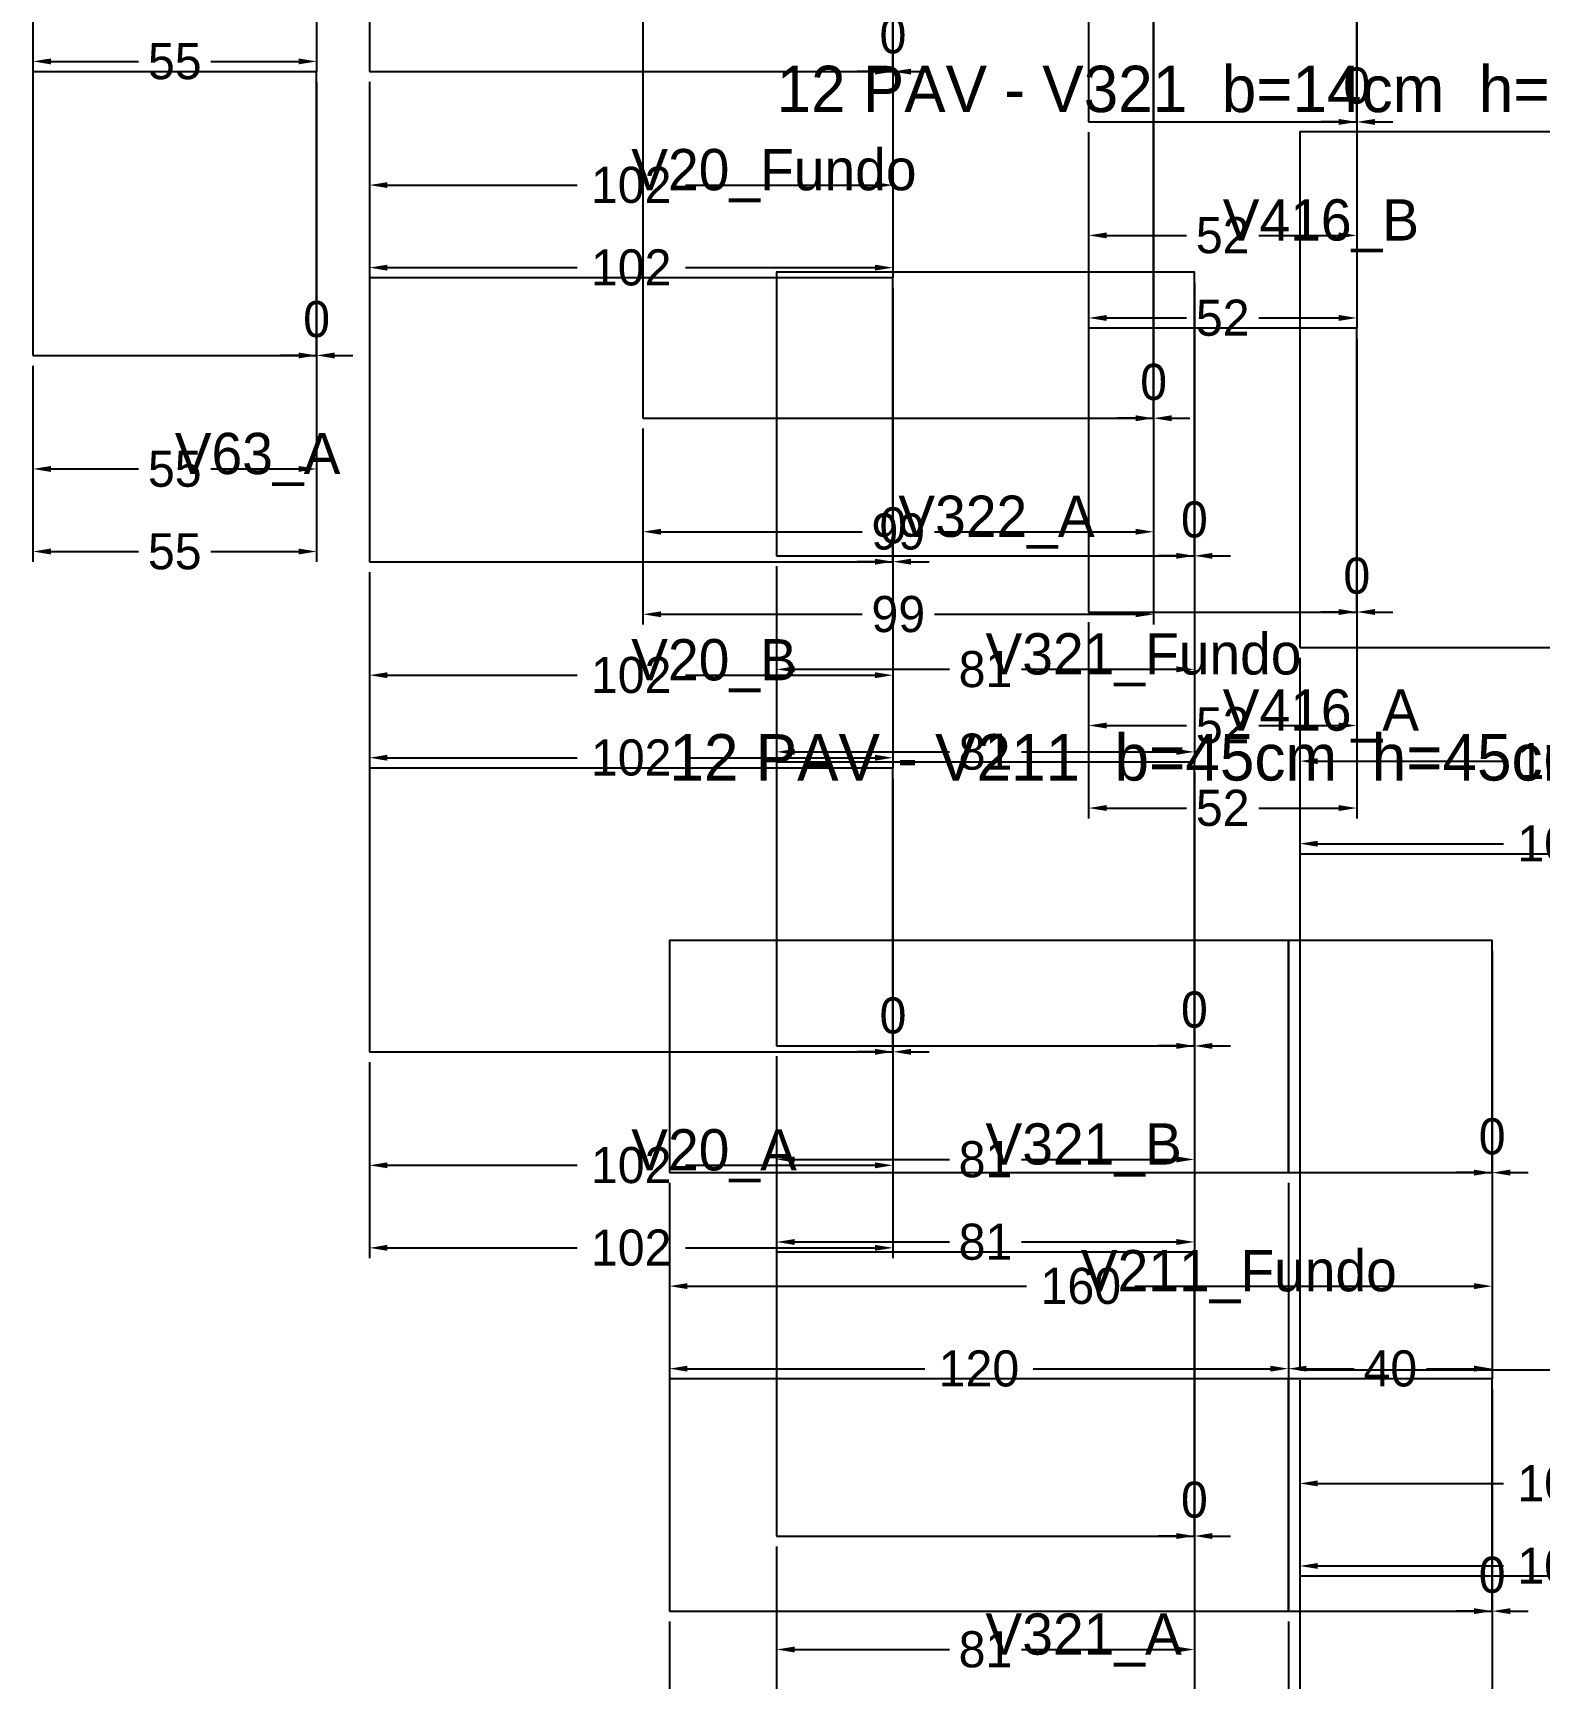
# Model space of a CAD drawing. Header units: metres. Extents: x 946 to 6411, y -603 to 1666.
# Drawn here: x 3599.6 to 3891.6, y -164.9 to 154 of the extents above; entities that cross this region are included whole.
import ezdxf

# ---------------------------------------------------------------- set-up
doc = ezdxf.new("R2010")
doc.units = ezdxf.units.M
doc.layers.add('COTA', color=3, linetype='Continuous')
doc.dimstyles.new('COTA_VIG', dxfattribs={"dimtxt": 7, "dimasz": 3.5, "dimexe": 2, "dimexo": 2, "dimgap": 1.5, "dimtad": 1, "dimdec": 1, "dimcen": 2.5, "dimclrd": 3, "dimclre": 3, "dimclrt": 3, "dimazin": 3, "dimtfac": 1, "dimtmove": 0, "dimatfit": 3})

# ---------------------------------------------------------------- blocks, each defined once
blk = doc.blocks.new('_CLOSEDFILLED')
at = {"color": 0, "linetype": 'BYBLOCK'}
blk.add_solid([(-1, 0.164), (0, 0), (-1, -0.164)], dxfattribs=at)
blk = doc.blocks.new('*D223')
at = {"color": 3}
for p, q in [((3664.85, -45.46), (3664.85, -67.46)), ((3766.35, -45.46), (3766.35, -67.46)), ((3668.35, -65.46), (3705.1, -65.46)), ((3726.1, -65.46), (3762.85, -65.46))]:
    blk.add_line(p, q, dxfattribs=at)
at = {"layer": 'Defpoints'}
for p in [(3664.85, -43.46), (3766.35, -43.46), (3664.85, -65.46)]:
    blk.add_point(p, dxfattribs=at)
at = {"layer": 'COTA', "color": 3, "xscale": 3.5, "yscale": 3.5, "rotation": 180}
blk.add_blockref('_CLOSEDFILLED', (3664.85, -65.46), dxfattribs=at)
at = {"layer": 'COTA', "color": 3, "xscale": 3.5, "yscale": 3.5}
blk.add_blockref('_CLOSEDFILLED', (3766.35, -65.46), dxfattribs=at)
at = {"layer": 'COTA', "color": 3, "insert": (3715.6, -65.46), "char_height": 7, "attachment_point": 5}
blk.add_mtext('102', dxfattribs=at)
blk = doc.blocks.new('*D224')
at = {"color": 3}
for p, q in [((3664.85, -45.46), (3664.85, -83.46)), ((3766.35, -45.46), (3766.35, -83.46)), ((3668.35, -81.46), (3705.1, -81.46)), ((3726.1, -81.46), (3762.85, -81.46))]:
    blk.add_line(p, q, dxfattribs=at)
at = {"layer": 'Defpoints'}
for p in [(3664.85, -43.46), (3766.35, -43.46), (3664.85, -81.46)]:
    blk.add_point(p, dxfattribs=at)
at = {"layer": 'COTA', "color": 3, "xscale": 3.5, "yscale": 3.5, "rotation": 180}
blk.add_blockref('_CLOSEDFILLED', (3664.85, -81.46), dxfattribs=at)
at = {"layer": 'COTA', "color": 3, "xscale": 3.5, "yscale": 3.5}
blk.add_blockref('_CLOSEDFILLED', (3766.35, -81.46), dxfattribs=at)
at = {"layer": 'COTA', "color": 3, "insert": (3715.6, -81.46), "char_height": 7, "attachment_point": 5}
blk.add_mtext('102', dxfattribs=at)
blk = doc.blocks.new('*D226')
at = {"color": 3}
for p, q in [((3664.85, 49.54), (3664.85, 27.54)), ((3766.35, 49.54), (3766.35, 27.54)), ((3668.35, 29.54), (3705.1, 29.54)), ((3726.1, 29.54), (3762.85, 29.54))]:
    blk.add_line(p, q, dxfattribs=at)
at = {"layer": 'Defpoints'}
for p in [(3664.85, 51.54), (3766.35, 51.54), (3664.85, 29.54)]:
    blk.add_point(p, dxfattribs=at)
at = {"layer": 'COTA', "color": 3, "xscale": 3.5, "yscale": 3.5, "rotation": 180}
blk.add_blockref('_CLOSEDFILLED', (3664.85, 29.54), dxfattribs=at)
at = {"layer": 'COTA', "color": 3, "xscale": 3.5, "yscale": 3.5}
blk.add_blockref('_CLOSEDFILLED', (3766.35, 29.54), dxfattribs=at)
at = {"layer": 'COTA', "color": 3, "insert": (3715.6, 29.54), "char_height": 7, "attachment_point": 5}
blk.add_mtext('102', dxfattribs=at)
blk = doc.blocks.new('*D227')
at = {"color": 3}
for p, q in [((3664.85, 49.54), (3664.85, 11.54)), ((3766.35, 49.54), (3766.35, 11.54)), ((3668.35, 13.54), (3705.1, 13.54)), ((3726.1, 13.54), (3762.85, 13.54))]:
    blk.add_line(p, q, dxfattribs=at)
at = {"layer": 'Defpoints'}
for p in [(3664.85, 51.54), (3766.35, 51.54), (3664.85, 13.54)]:
    blk.add_point(p, dxfattribs=at)
at = {"layer": 'COTA', "color": 3, "xscale": 3.5, "yscale": 3.5, "rotation": 180}
blk.add_blockref('_CLOSEDFILLED', (3664.85, 13.54), dxfattribs=at)
at = {"layer": 'COTA', "color": 3, "xscale": 3.5, "yscale": 3.5}
blk.add_blockref('_CLOSEDFILLED', (3766.35, 13.54), dxfattribs=at)
at = {"layer": 'COTA', "color": 3, "insert": (3715.6, 13.54), "char_height": 7, "attachment_point": 5}
blk.add_mtext('102', dxfattribs=at)
blk = doc.blocks.new('*D229')
at = {"color": 3}
for p, q in [((3664.85, 144.54), (3664.85, 122.54)), ((3766.35, 144.54), (3766.35, 122.54)), ((3668.35, 124.54), (3705.1, 124.54)), ((3726.1, 124.54), (3762.85, 124.54))]:
    blk.add_line(p, q, dxfattribs=at)
at = {"layer": 'Defpoints'}
for p in [(3664.85, 146.54), (3766.35, 146.54), (3664.85, 124.54)]:
    blk.add_point(p, dxfattribs=at)
at = {"layer": 'COTA', "color": 3, "xscale": 3.5, "yscale": 3.5, "rotation": 180}
blk.add_blockref('_CLOSEDFILLED', (3664.85, 124.54), dxfattribs=at)
at = {"layer": 'COTA', "color": 3, "xscale": 3.5, "yscale": 3.5}
blk.add_blockref('_CLOSEDFILLED', (3766.35, 124.54), dxfattribs=at)
at = {"layer": 'COTA', "color": 3, "insert": (3715.6, 124.54), "char_height": 7, "attachment_point": 5}
blk.add_mtext('102', dxfattribs=at)
blk = doc.blocks.new('*D230')
at = {"color": 3}
for p, q in [((3664.85, 144.54), (3664.85, 106.54)), ((3766.35, 144.54), (3766.35, 106.54)), ((3668.35, 108.54), (3705.1, 108.54)), ((3726.1, 108.54), (3762.85, 108.54))]:
    blk.add_line(p, q, dxfattribs=at)
at = {"layer": 'Defpoints'}
for p in [(3664.85, 146.54), (3766.35, 146.54), (3664.85, 108.54)]:
    blk.add_point(p, dxfattribs=at)
at = {"layer": 'COTA', "color": 3, "xscale": 3.5, "yscale": 3.5, "rotation": 180}
blk.add_blockref('_CLOSEDFILLED', (3664.85, 108.54), dxfattribs=at)
at = {"layer": 'COTA', "color": 3, "xscale": 3.5, "yscale": 3.5}
blk.add_blockref('_CLOSEDFILLED', (3766.35, 108.54), dxfattribs=at)
at = {"layer": 'COTA', "color": 3, "insert": (3715.6, 108.54), "char_height": 7, "attachment_point": 5}
blk.add_mtext('102', dxfattribs=at)
blk = doc.blocks.new('*D535')
at = {"color": 3}
for p, q in [((3599.61, 89.52), (3599.61, 67.52)), ((3654.61, 89.52), (3654.61, 67.52)), ((3603.11, 69.52), (3620.11, 69.52)), ((3634.11, 69.52), (3651.11, 69.52))]:
    blk.add_line(p, q, dxfattribs=at)
at = {"layer": 'Defpoints'}
for p in [(3599.61, 91.52), (3654.61, 91.52), (3599.61, 69.52)]:
    blk.add_point(p, dxfattribs=at)
at = {"layer": 'COTA', "color": 3, "xscale": 3.5, "yscale": 3.5, "rotation": 180}
blk.add_blockref('_CLOSEDFILLED', (3599.61, 69.52), dxfattribs=at)
at = {"layer": 'COTA', "color": 3, "xscale": 3.5, "yscale": 3.5}
blk.add_blockref('_CLOSEDFILLED', (3654.61, 69.52), dxfattribs=at)
at = {"layer": 'COTA', "color": 3, "insert": (3627.11, 69.52), "char_height": 7, "attachment_point": 5}
blk.add_mtext('55', dxfattribs=at)
blk = doc.blocks.new('*D536')
at = {"color": 3}
for p, q in [((3599.61, 89.52), (3599.61, 51.52)), ((3654.61, 89.52), (3654.61, 51.52)), ((3603.11, 53.52), (3620.11, 53.52)), ((3634.11, 53.52), (3651.11, 53.52))]:
    blk.add_line(p, q, dxfattribs=at)
at = {"layer": 'Defpoints'}
for p in [(3599.61, 91.52), (3654.61, 91.52), (3599.61, 53.52)]:
    blk.add_point(p, dxfattribs=at)
at = {"layer": 'COTA', "color": 3, "xscale": 3.5, "yscale": 3.5, "rotation": 180}
blk.add_blockref('_CLOSEDFILLED', (3599.61, 53.52), dxfattribs=at)
at = {"layer": 'COTA', "color": 3, "xscale": 3.5, "yscale": 3.5}
blk.add_blockref('_CLOSEDFILLED', (3654.61, 53.52), dxfattribs=at)
at = {"layer": 'COTA', "color": 3, "insert": (3627.11, 53.52), "char_height": 7, "attachment_point": 5}
blk.add_mtext('55', dxfattribs=at)
blk = doc.blocks.new('*D539')
at = {"color": 3}
for p, q in [((3599.61, 184.52), (3599.61, 146.52)), ((3654.61, 184.52), (3654.61, 146.52)), ((3603.11, 148.52), (3620.11, 148.52)), ((3634.11, 148.52), (3651.11, 148.52))]:
    blk.add_line(p, q, dxfattribs=at)
at = {"layer": 'Defpoints'}
for p in [(3599.61, 186.52), (3654.61, 186.52), (3599.61, 148.52)]:
    blk.add_point(p, dxfattribs=at)
at = {"layer": 'COTA', "color": 3, "xscale": 3.5, "yscale": 3.5, "rotation": 180}
blk.add_blockref('_CLOSEDFILLED', (3599.61, 148.52), dxfattribs=at)
at = {"layer": 'COTA', "color": 3, "xscale": 3.5, "yscale": 3.5}
blk.add_blockref('_CLOSEDFILLED', (3654.61, 148.52), dxfattribs=at)
at = {"layer": 'COTA', "color": 3, "insert": (3627.11, 148.52), "char_height": 7, "attachment_point": 5}
blk.add_mtext('55', dxfattribs=at)
blk = doc.blocks.new('*D917')
at = {"color": 3}
for p, q in [((3723.01, -153.88), (3723.01, -175.88)), ((3882.51, -153.88), (3882.51, -175.88)), ((3726.51, -173.88), (3792.26, -173.88)), ((3813.26, -173.88), (3879.01, -173.88))]:
    blk.add_line(p, q, dxfattribs=at)
at = {"layer": 'Defpoints'}
for p in [(3723.01, -151.88), (3882.51, -151.88), (3723.01, -173.88)]:
    blk.add_point(p, dxfattribs=at)
at = {"layer": 'COTA', "color": 3, "xscale": 3.5, "yscale": 3.5, "rotation": 180}
blk.add_blockref('_CLOSEDFILLED', (3723.01, -173.88), dxfattribs=at)
at = {"layer": 'COTA', "color": 3, "xscale": 3.5, "yscale": 3.5}
blk.add_blockref('_CLOSEDFILLED', (3882.51, -173.88), dxfattribs=at)
at = {"layer": 'COTA', "color": 3, "insert": (3802.76, -173.88), "char_height": 7, "attachment_point": 5}
blk.add_mtext('160', dxfattribs=at)
blk = doc.blocks.new('*D918')
at = {"color": 3}
for p, q in [((3723.01, -153.88), (3723.01, -191.88)), ((3843.01, -153.88), (3843.01, -191.88)), ((3726.51, -189.88), (3772.51, -189.88)), ((3793.51, -189.88), (3839.51, -189.88))]:
    blk.add_line(p, q, dxfattribs=at)
at = {"layer": 'Defpoints'}
for p in [(3723.01, -151.88), (3843.01, -151.88), (3723.01, -189.88)]:
    blk.add_point(p, dxfattribs=at)
at = {"layer": 'COTA', "color": 3, "xscale": 3.5, "yscale": 3.5, "rotation": 180}
blk.add_blockref('_CLOSEDFILLED', (3723.01, -189.88), dxfattribs=at)
at = {"layer": 'COTA', "color": 3, "xscale": 3.5, "yscale": 3.5}
blk.add_blockref('_CLOSEDFILLED', (3843.01, -189.88), dxfattribs=at)
at = {"layer": 'COTA', "color": 3, "insert": (3783.01, -189.88), "char_height": 7, "attachment_point": 5}
blk.add_mtext('120', dxfattribs=at)
blk = doc.blocks.new('*D919')
at = {"color": 3}
for p, q in [((3843.01, -153.88), (3843.01, -191.88)), ((3882.51, -153.88), (3882.51, -191.88)), ((3846.51, -189.88), (3855.76, -189.88)), ((3869.76, -189.88), (3879.01, -189.88))]:
    blk.add_line(p, q, dxfattribs=at)
at = {"layer": 'Defpoints'}
for p in [(3843.01, -151.88), (3882.51, -151.88), (3843.01, -189.88)]:
    blk.add_point(p, dxfattribs=at)
at = {"layer": 'COTA', "color": 3, "xscale": 3.5, "yscale": 3.5, "rotation": 180}
blk.add_blockref('_CLOSEDFILLED', (3843.01, -189.88), dxfattribs=at)
at = {"layer": 'COTA', "color": 3, "xscale": 3.5, "yscale": 3.5}
blk.add_blockref('_CLOSEDFILLED', (3882.51, -189.88), dxfattribs=at)
at = {"layer": 'COTA', "color": 3, "insert": (3862.76, -189.88), "char_height": 7, "attachment_point": 5}
blk.add_mtext('40', dxfattribs=at)
blk = doc.blocks.new('*D921')
at = {"color": 3}
for p, q in [((3723.01, -68.88), (3723.01, -90.88)), ((3882.51, -68.88), (3882.51, -90.88)), ((3726.51, -88.88), (3792.26, -88.88)), ((3813.26, -88.88), (3879.01, -88.88))]:
    blk.add_line(p, q, dxfattribs=at)
at = {"layer": 'Defpoints'}
for p in [(3723.01, -66.88), (3882.51, -66.88), (3723.01, -88.88)]:
    blk.add_point(p, dxfattribs=at)
at = {"layer": 'COTA', "color": 3, "xscale": 3.5, "yscale": 3.5, "rotation": 180}
blk.add_blockref('_CLOSEDFILLED', (3723.01, -88.88), dxfattribs=at)
at = {"layer": 'COTA', "color": 3, "xscale": 3.5, "yscale": 3.5}
blk.add_blockref('_CLOSEDFILLED', (3882.51, -88.88), dxfattribs=at)
at = {"layer": 'COTA', "color": 3, "insert": (3802.76, -88.88), "char_height": 7, "attachment_point": 5}
blk.add_mtext('160', dxfattribs=at)
blk = doc.blocks.new('*D922')
at = {"color": 3}
for p, q in [((3723.01, -68.88), (3723.01, -106.88)), ((3843.01, -68.88), (3843.01, -106.88)), ((3726.51, -104.88), (3772.51, -104.88)), ((3793.51, -104.88), (3839.51, -104.88))]:
    blk.add_line(p, q, dxfattribs=at)
at = {"layer": 'Defpoints'}
for p in [(3723.01, -66.88), (3843.01, -66.88), (3723.01, -104.88)]:
    blk.add_point(p, dxfattribs=at)
at = {"layer": 'COTA', "color": 3, "xscale": 3.5, "yscale": 3.5, "rotation": 180}
blk.add_blockref('_CLOSEDFILLED', (3723.01, -104.88), dxfattribs=at)
at = {"layer": 'COTA', "color": 3, "xscale": 3.5, "yscale": 3.5}
blk.add_blockref('_CLOSEDFILLED', (3843.01, -104.88), dxfattribs=at)
at = {"layer": 'COTA', "color": 3, "insert": (3783.01, -104.88), "char_height": 7, "attachment_point": 5}
blk.add_mtext('120', dxfattribs=at)
blk = doc.blocks.new('*D923')
at = {"color": 3}
for p, q in [((3843.01, -68.88), (3843.01, -106.88)), ((3882.51, -68.88), (3882.51, -106.88)), ((3846.51, -104.88), (3855.76, -104.88)), ((3869.76, -104.88), (3879.01, -104.88))]:
    blk.add_line(p, q, dxfattribs=at)
at = {"layer": 'Defpoints'}
for p in [(3843.01, -66.88), (3882.51, -66.88), (3843.01, -104.88)]:
    blk.add_point(p, dxfattribs=at)
at = {"layer": 'COTA', "color": 3, "xscale": 3.5, "yscale": 3.5, "rotation": 180}
blk.add_blockref('_CLOSEDFILLED', (3843.01, -104.88), dxfattribs=at)
at = {"layer": 'COTA', "color": 3, "xscale": 3.5, "yscale": 3.5}
blk.add_blockref('_CLOSEDFILLED', (3882.51, -104.88), dxfattribs=at)
at = {"layer": 'COTA', "color": 3, "insert": (3862.76, -104.88), "char_height": 7, "attachment_point": 5}
blk.add_mtext('40', dxfattribs=at)
blk = doc.blocks.new('*D1423')
at = {"color": 3}
for p, q in [((3845.2, -107.12), (3845.2, -129.12)), ((3945.2, -107.12), (3945.2, -129.12)), ((3848.7, -127.12), (3884.7, -127.12)), ((3905.7, -127.12), (3941.7, -127.12))]:
    blk.add_line(p, q, dxfattribs=at)
at = {"layer": 'Defpoints'}
for p in [(3845.2, -105.12), (3945.2, -105.12), (3845.2, -127.12)]:
    blk.add_point(p, dxfattribs=at)
at = {"layer": 'COTA', "color": 3, "xscale": 3.5, "yscale": 3.5, "rotation": 180}
blk.add_blockref('_CLOSEDFILLED', (3845.2, -127.12), dxfattribs=at)
at = {"layer": 'COTA', "color": 3, "xscale": 3.5, "yscale": 3.5}
blk.add_blockref('_CLOSEDFILLED', (3945.2, -127.12), dxfattribs=at)
at = {"layer": 'COTA', "color": 3, "insert": (3895.2, -127.12), "char_height": 7, "attachment_point": 5}
blk.add_mtext('100', dxfattribs=at)
blk = doc.blocks.new('*D1424')
at = {"color": 3}
for p, q in [((3845.2, -107.12), (3845.2, -145.12)), ((3945.2, -107.12), (3945.2, -145.12)), ((3848.7, -143.12), (3884.7, -143.12)), ((3905.7, -143.12), (3941.7, -143.12))]:
    blk.add_line(p, q, dxfattribs=at)
at = {"layer": 'Defpoints'}
for p in [(3845.2, -105.12), (3945.2, -105.12), (3845.2, -143.12)]:
    blk.add_point(p, dxfattribs=at)
at = {"layer": 'COTA', "color": 3, "xscale": 3.5, "yscale": 3.5, "rotation": 180}
blk.add_blockref('_CLOSEDFILLED', (3845.2, -143.12), dxfattribs=at)
at = {"layer": 'COTA', "color": 3, "xscale": 3.5, "yscale": 3.5}
blk.add_blockref('_CLOSEDFILLED', (3945.2, -143.12), dxfattribs=at)
at = {"layer": 'COTA', "color": 3, "insert": (3895.2, -143.12), "char_height": 7, "attachment_point": 5}
blk.add_mtext('100', dxfattribs=at)
blk = doc.blocks.new('*D1426')
at = {"color": 3}
for p, q in [((3845.2, 32.88), (3845.2, 10.88)), ((3945.2, 32.88), (3945.2, 10.88)), ((3848.7, 12.88), (3884.7, 12.88)), ((3905.7, 12.88), (3941.7, 12.88))]:
    blk.add_line(p, q, dxfattribs=at)
at = {"layer": 'Defpoints'}
for p in [(3845.2, 34.88), (3945.2, 34.88), (3845.2, 12.88)]:
    blk.add_point(p, dxfattribs=at)
at = {"layer": 'COTA', "color": 3, "xscale": 3.5, "yscale": 3.5, "rotation": 180}
blk.add_blockref('_CLOSEDFILLED', (3845.2, 12.88), dxfattribs=at)
at = {"layer": 'COTA', "color": 3, "xscale": 3.5, "yscale": 3.5}
blk.add_blockref('_CLOSEDFILLED', (3945.2, 12.88), dxfattribs=at)
at = {"layer": 'COTA', "color": 3, "insert": (3895.2, 12.88), "char_height": 7, "attachment_point": 5}
blk.add_mtext('100', dxfattribs=at)
blk = doc.blocks.new('*D1427')
at = {"color": 3}
for p, q in [((3845.2, 32.88), (3845.2, -5.12)), ((3945.2, 32.88), (3945.2, -5.12)), ((3848.7, -3.12), (3884.7, -3.12)), ((3905.7, -3.12), (3941.7, -3.12))]:
    blk.add_line(p, q, dxfattribs=at)
at = {"layer": 'Defpoints'}
for p in [(3845.2, 34.88), (3945.2, 34.88), (3845.2, -3.12)]:
    blk.add_point(p, dxfattribs=at)
at = {"layer": 'COTA', "color": 3, "xscale": 3.5, "yscale": 3.5, "rotation": 180}
blk.add_blockref('_CLOSEDFILLED', (3845.2, -3.12), dxfattribs=at)
at = {"layer": 'COTA', "color": 3, "xscale": 3.5, "yscale": 3.5}
blk.add_blockref('_CLOSEDFILLED', (3945.2, -3.12), dxfattribs=at)
at = {"layer": 'COTA', "color": 3, "insert": (3895.2, -3.12), "char_height": 7, "attachment_point": 5}
blk.add_mtext('100', dxfattribs=at)
blk = doc.blocks.new('*D1558')
at = {"color": 3}
for p, q in [((3743.78, -139.32), (3743.78, -161.32)), ((3824.78, -139.32), (3824.78, -161.32)), ((3747.28, -159.32), (3777.28, -159.32)), ((3791.28, -159.32), (3821.28, -159.32))]:
    blk.add_line(p, q, dxfattribs=at)
at = {"layer": 'Defpoints'}
for p in [(3743.78, -137.32), (3824.78, -137.32), (3743.78, -159.32)]:
    blk.add_point(p, dxfattribs=at)
at = {"layer": 'COTA', "color": 3, "xscale": 3.5, "yscale": 3.5, "rotation": 180}
blk.add_blockref('_CLOSEDFILLED', (3743.78, -159.32), dxfattribs=at)
at = {"layer": 'COTA', "color": 3, "xscale": 3.5, "yscale": 3.5}
blk.add_blockref('_CLOSEDFILLED', (3824.78, -159.32), dxfattribs=at)
at = {"layer": 'COTA', "color": 3, "insert": (3784.28, -159.32), "char_height": 7, "attachment_point": 5}
blk.add_mtext('81', dxfattribs=at)
blk = doc.blocks.new('*D1559')
at = {"color": 3}
for p, q in [((3743.78, -139.32), (3743.78, -177.32)), ((3824.78, -139.32), (3824.78, -177.32)), ((3747.28, -175.32), (3777.28, -175.32)), ((3791.28, -175.32), (3821.28, -175.32))]:
    blk.add_line(p, q, dxfattribs=at)
at = {"layer": 'Defpoints'}
for p in [(3743.78, -137.32), (3824.78, -137.32), (3743.78, -175.32)]:
    blk.add_point(p, dxfattribs=at)
at = {"layer": 'COTA', "color": 3, "xscale": 3.5, "yscale": 3.5, "rotation": 180}
blk.add_blockref('_CLOSEDFILLED', (3743.78, -175.32), dxfattribs=at)
at = {"layer": 'COTA', "color": 3, "xscale": 3.5, "yscale": 3.5}
blk.add_blockref('_CLOSEDFILLED', (3824.78, -175.32), dxfattribs=at)
at = {"layer": 'COTA', "color": 3, "insert": (3784.28, -175.32), "char_height": 7, "attachment_point": 5}
blk.add_mtext('81', dxfattribs=at)
blk = doc.blocks.new('*D1561')
at = {"color": 3}
for p, q in [((3743.78, -44.32), (3743.78, -66.32)), ((3824.78, -44.32), (3824.78, -66.32)), ((3747.28, -64.32), (3777.28, -64.32)), ((3791.28, -64.32), (3821.28, -64.32))]:
    blk.add_line(p, q, dxfattribs=at)
at = {"layer": 'Defpoints'}
for p in [(3743.78, -42.32), (3824.78, -42.32), (3743.78, -64.32)]:
    blk.add_point(p, dxfattribs=at)
at = {"layer": 'COTA', "color": 3, "xscale": 3.5, "yscale": 3.5, "rotation": 180}
blk.add_blockref('_CLOSEDFILLED', (3743.78, -64.32), dxfattribs=at)
at = {"layer": 'COTA', "color": 3, "xscale": 3.5, "yscale": 3.5}
blk.add_blockref('_CLOSEDFILLED', (3824.78, -64.32), dxfattribs=at)
at = {"layer": 'COTA', "color": 3, "insert": (3784.28, -64.32), "char_height": 7, "attachment_point": 5}
blk.add_mtext('81', dxfattribs=at)
blk = doc.blocks.new('*D1562')
at = {"color": 3}
for p, q in [((3743.78, -44.32), (3743.78, -82.32)), ((3824.78, -44.32), (3824.78, -82.32)), ((3747.28, -80.32), (3777.28, -80.32)), ((3791.28, -80.32), (3821.28, -80.32))]:
    blk.add_line(p, q, dxfattribs=at)
at = {"layer": 'Defpoints'}
for p in [(3743.78, -42.32), (3824.78, -42.32), (3743.78, -80.32)]:
    blk.add_point(p, dxfattribs=at)
at = {"layer": 'COTA', "color": 3, "xscale": 3.5, "yscale": 3.5, "rotation": 180}
blk.add_blockref('_CLOSEDFILLED', (3743.78, -80.32), dxfattribs=at)
at = {"layer": 'COTA', "color": 3, "xscale": 3.5, "yscale": 3.5}
blk.add_blockref('_CLOSEDFILLED', (3824.78, -80.32), dxfattribs=at)
at = {"layer": 'COTA', "color": 3, "insert": (3784.28, -80.32), "char_height": 7, "attachment_point": 5}
blk.add_mtext('81', dxfattribs=at)
blk = doc.blocks.new('*D1564')
at = {"color": 3}
for p, q in [((3743.78, 50.68), (3743.78, 28.68)), ((3824.78, 50.68), (3824.78, 28.68)), ((3747.28, 30.68), (3777.28, 30.68)), ((3791.28, 30.68), (3821.28, 30.68))]:
    blk.add_line(p, q, dxfattribs=at)
at = {"layer": 'Defpoints'}
for p in [(3743.78, 52.68), (3824.78, 52.68), (3743.78, 30.68)]:
    blk.add_point(p, dxfattribs=at)
at = {"layer": 'COTA', "color": 3, "xscale": 3.5, "yscale": 3.5, "rotation": 180}
blk.add_blockref('_CLOSEDFILLED', (3743.78, 30.68), dxfattribs=at)
at = {"layer": 'COTA', "color": 3, "xscale": 3.5, "yscale": 3.5}
blk.add_blockref('_CLOSEDFILLED', (3824.78, 30.68), dxfattribs=at)
at = {"layer": 'COTA', "color": 3, "insert": (3784.28, 30.68), "char_height": 7, "attachment_point": 5}
blk.add_mtext('81', dxfattribs=at)
blk = doc.blocks.new('*D1565')
at = {"color": 3}
for p, q in [((3743.78, 50.68), (3743.78, 12.68)), ((3824.78, 50.68), (3824.78, 12.68)), ((3747.28, 14.68), (3777.28, 14.68)), ((3791.28, 14.68), (3821.28, 14.68))]:
    blk.add_line(p, q, dxfattribs=at)
at = {"layer": 'Defpoints'}
for p in [(3743.78, 52.68), (3824.78, 52.68), (3743.78, 14.68)]:
    blk.add_point(p, dxfattribs=at)
at = {"layer": 'COTA', "color": 3, "xscale": 3.5, "yscale": 3.5, "rotation": 180}
blk.add_blockref('_CLOSEDFILLED', (3743.78, 14.68), dxfattribs=at)
at = {"layer": 'COTA', "color": 3, "xscale": 3.5, "yscale": 3.5}
blk.add_blockref('_CLOSEDFILLED', (3824.78, 14.68), dxfattribs=at)
at = {"layer": 'COTA', "color": 3, "insert": (3784.28, 14.68), "char_height": 7, "attachment_point": 5}
blk.add_mtext('81', dxfattribs=at)
blk = doc.blocks.new('*D1567')
at = {"color": 3}
for p, q in [((3717.88, 77.35), (3717.88, 55.35)), ((3816.88, 77.35), (3816.88, 55.35)), ((3721.38, 57.35), (3760.38, 57.35)), ((3774.38, 57.35), (3813.38, 57.35))]:
    blk.add_line(p, q, dxfattribs=at)
at = {"layer": 'Defpoints'}
for p in [(3717.88, 79.35), (3816.88, 79.35), (3717.88, 57.35)]:
    blk.add_point(p, dxfattribs=at)
at = {"layer": 'COTA', "color": 3, "xscale": 3.5, "yscale": 3.5, "rotation": 180}
blk.add_blockref('_CLOSEDFILLED', (3717.88, 57.35), dxfattribs=at)
at = {"layer": 'COTA', "color": 3, "xscale": 3.5, "yscale": 3.5}
blk.add_blockref('_CLOSEDFILLED', (3816.88, 57.35), dxfattribs=at)
at = {"layer": 'COTA', "color": 3, "insert": (3767.38, 57.35), "char_height": 7, "attachment_point": 5}
blk.add_mtext('99', dxfattribs=at)
blk = doc.blocks.new('*D1568')
at = {"color": 3}
for p, q in [((3717.88, 77.35), (3717.88, 39.35)), ((3816.88, 77.35), (3816.88, 39.35)), ((3721.38, 41.35), (3760.38, 41.35)), ((3774.38, 41.35), (3813.38, 41.35))]:
    blk.add_line(p, q, dxfattribs=at)
at = {"layer": 'Defpoints'}
for p in [(3717.88, 79.35), (3816.88, 79.35), (3717.88, 41.35)]:
    blk.add_point(p, dxfattribs=at)
at = {"layer": 'COTA', "color": 3, "xscale": 3.5, "yscale": 3.5, "rotation": 180}
blk.add_blockref('_CLOSEDFILLED', (3717.88, 41.35), dxfattribs=at)
at = {"layer": 'COTA', "color": 3, "xscale": 3.5, "yscale": 3.5}
blk.add_blockref('_CLOSEDFILLED', (3816.88, 41.35), dxfattribs=at)
at = {"layer": 'COTA', "color": 3, "insert": (3767.38, 41.35), "char_height": 7, "attachment_point": 5}
blk.add_mtext('99', dxfattribs=at)
blk = doc.blocks.new('*D1969')
at = {"color": 3}
for p, q in [((3804.27, 39.79), (3804.27, 17.79)), ((3856.27, 39.79), (3856.27, 17.79)), ((3807.77, 19.79), (3823.27, 19.79)), ((3837.27, 19.79), (3852.77, 19.79))]:
    blk.add_line(p, q, dxfattribs=at)
at = {"layer": 'Defpoints'}
for p in [(3804.27, 41.79), (3856.27, 41.79), (3804.27, 19.79)]:
    blk.add_point(p, dxfattribs=at)
at = {"layer": 'COTA', "color": 3, "xscale": 3.5, "yscale": 3.5, "rotation": 180}
blk.add_blockref('_CLOSEDFILLED', (3804.27, 19.79), dxfattribs=at)
at = {"layer": 'COTA', "color": 3, "xscale": 3.5, "yscale": 3.5}
blk.add_blockref('_CLOSEDFILLED', (3856.27, 19.79), dxfattribs=at)
at = {"layer": 'COTA', "color": 3, "insert": (3830.27, 19.79), "char_height": 7, "attachment_point": 5}
blk.add_mtext('52', dxfattribs=at)
blk = doc.blocks.new('*D1970')
at = {"color": 3}
for p, q in [((3804.27, 39.79), (3804.27, 1.79)), ((3856.27, 39.79), (3856.27, 1.79)), ((3807.77, 3.79), (3823.27, 3.79)), ((3837.27, 3.79), (3852.77, 3.79))]:
    blk.add_line(p, q, dxfattribs=at)
at = {"layer": 'Defpoints'}
for p in [(3804.27, 41.79), (3856.27, 41.79), (3804.27, 3.79)]:
    blk.add_point(p, dxfattribs=at)
at = {"layer": 'COTA', "color": 3, "xscale": 3.5, "yscale": 3.5, "rotation": 180}
blk.add_blockref('_CLOSEDFILLED', (3804.27, 3.79), dxfattribs=at)
at = {"layer": 'COTA', "color": 3, "xscale": 3.5, "yscale": 3.5}
blk.add_blockref('_CLOSEDFILLED', (3856.27, 3.79), dxfattribs=at)
at = {"layer": 'COTA', "color": 3, "insert": (3830.27, 3.79), "char_height": 7, "attachment_point": 5}
blk.add_mtext('52', dxfattribs=at)
blk = doc.blocks.new('*D1972')
at = {"color": 3}
for p, q in [((3804.27, 134.79), (3804.27, 112.79)), ((3856.27, 134.79), (3856.27, 112.79)), ((3807.77, 114.79), (3823.27, 114.79)), ((3837.27, 114.79), (3852.77, 114.79))]:
    blk.add_line(p, q, dxfattribs=at)
at = {"layer": 'Defpoints'}
for p in [(3804.27, 136.79), (3856.27, 136.79), (3804.27, 114.79)]:
    blk.add_point(p, dxfattribs=at)
at = {"layer": 'COTA', "color": 3, "xscale": 3.5, "yscale": 3.5, "rotation": 180}
blk.add_blockref('_CLOSEDFILLED', (3804.27, 114.79), dxfattribs=at)
at = {"layer": 'COTA', "color": 3, "xscale": 3.5, "yscale": 3.5}
blk.add_blockref('_CLOSEDFILLED', (3856.27, 114.79), dxfattribs=at)
at = {"layer": 'COTA', "color": 3, "insert": (3830.27, 114.79), "char_height": 7, "attachment_point": 5}
blk.add_mtext('52', dxfattribs=at)
blk = doc.blocks.new('*D1973')
at = {"color": 3}
for p, q in [((3804.27, 134.79), (3804.27, 96.79)), ((3856.27, 134.79), (3856.27, 96.79)), ((3807.77, 98.79), (3823.27, 98.79)), ((3837.27, 98.79), (3852.77, 98.79))]:
    blk.add_line(p, q, dxfattribs=at)
at = {"layer": 'Defpoints'}
for p in [(3804.27, 136.79), (3856.27, 136.79), (3804.27, 98.79)]:
    blk.add_point(p, dxfattribs=at)
at = {"layer": 'COTA', "color": 3, "xscale": 3.5, "yscale": 3.5, "rotation": 180}
blk.add_blockref('_CLOSEDFILLED', (3804.27, 98.79), dxfattribs=at)
at = {"layer": 'COTA', "color": 3, "xscale": 3.5, "yscale": 3.5}
blk.add_blockref('_CLOSEDFILLED', (3856.27, 98.79), dxfattribs=at)
at = {"layer": 'COTA', "color": 3, "insert": (3830.27, 98.79), "char_height": 7, "attachment_point": 5}
blk.add_mtext('52', dxfattribs=at)

msp = doc.modelspace()

# ---------------------------------------------------------------- linework, layer by layer
at = {"layer": 'Paineis'}
for points in [[(3664.85, 146.54), (3766.35, 146.54), (3766.35, 201.54), (3664.85, 201.54)], [(3717.88, 79.35), (3816.88, 79.35), (3816.88, 199.35), (3717.88, 199.35)], [(3804.27, 136.79), (3856.27, 136.79), (3856.27, 191.79), (3804.27, 191.79)], [(3599.61, 91.52), (3654.61, 91.52), (3654.61, 146.52), (3599.61, 146.52)], [(3845.2, 34.88), (3945.2, 34.88), (3945.2, 134.88), (3845.2, 134.88)], [(3664.85, 51.54), (3766.35, 51.54), (3766.35, 106.54), (3664.85, 106.54)], [(3743.78, 52.68), (3824.78, 52.68), (3824.78, 107.68), (3743.78, 107.68)], [(3804.27, 41.79), (3856.27, 41.79), (3856.27, 96.79), (3804.27, 96.79)], [(3664.85, -43.46), (3766.35, -43.46), (3766.35, 11.54), (3664.85, 11.54)], [(3743.78, -42.32), (3824.78, -42.32), (3824.78, 12.68), (3743.78, 12.68)], [(3845.2, -105.12), (3945.2, -105.12), (3945.2, -5.12), (3845.2, -5.12)], [(3723.01, -66.88), (3843.01, -66.88), (3843.01, -21.88), (3723.01, -21.88)], [(3843.01, -66.88), (3882.51, -66.88), (3882.51, -21.88), (3843.01, -21.88)], [(3743.78, -137.32), (3824.78, -137.32), (3824.78, -82.32), (3743.78, -82.32)], [(3723.01, -151.88), (3843.01, -151.88), (3843.01, -106.88), (3723.01, -106.88)], [(3843.01, -151.88), (3882.51, -151.88), (3882.51, -106.88), (3843.01, -106.88)], [(3845.2, -245.12), (3945.2, -245.12), (3945.2, -145.12), (3845.2, -145.12)]]:
    msp.add_lwpolyline(points, close=True, dxfattribs=at)

# ---------------------------------------------------------------- texts
at = {"layer": 'NOMENCLATURA', "char_height": 9, "attachment_point": 1}
for s, insert in [('12 PAV - V321  b=14cm  h=55cm  L=81cm', (3743.78, 147.68)), ('12 PAV - V211  b=45cm  h=45cm  L=160cm', (3723.01, 18.12))]:
    msp.add_mtext(s, dxfattribs=dict(at, insert=insert))
at = {"layer": 'Texto Secao', "char_height": 8, "attachment_point": 1}
for s, insert in [('V20_Fundo', (3715.6, 131.54)), ('V416_B', (3830.27, 121.79)), ('V63_A', (3627.11, 76.52)), ('V322_A', (3767.38, 64.35)), ('V20_B', (3715.6, 36.54)), ('V321_Fundo', (3784.28, 37.68)), ('V416_A', (3830.27, 26.79)), ('V321_B', (3784.28, -57.32)), ('V20_A', (3715.6, -58.46)), ('V211_Fundo', (3802.76, -81.88)), ('V321_A', (3784.28, -152.32))]:
    msp.add_mtext(s, dxfattribs=dict(at, insert=insert))

# ---------------------------------------------------------------- dimensions: what is measured, and where the dimension line sits
at = {"layer": 'COTA'}
for base, p1, p2 in [((3766.35, 146.54), (3766.35, 146.54), (3766.35, 201.54)), ((3816.88, 79.35), (3816.88, 79.35), (3816.88, 199.35)), ((3856.27, 136.79), (3856.27, 136.79), (3856.27, 191.79)), ((3654.61, 91.52), (3654.61, 91.52), (3654.61, 146.52)), ((3766.35, 51.54), (3766.35, 51.54), (3766.35, 106.54)), ((3824.78, 52.68), (3824.78, 52.68), (3824.78, 107.68)), ((3856.27, 41.79), (3856.27, 41.79), (3856.27, 96.79)), ((3766.35, -43.46), (3766.35, -43.46), (3766.35, 11.54)), ((3824.78, -42.32), (3824.78, -42.32), (3824.78, 12.68)), ((3882.51, -66.88), (3882.51, -66.88), (3882.51, -21.88)), ((3824.78, -137.32), (3824.78, -137.32), (3824.78, -82.32)), ((3882.51, -151.88), (3882.51, -151.88), (3882.51, -106.88))]:
    msp.add_linear_dim(base=base, p1=p1, p2=p2, dimstyle='COTA_VIG', dxfattribs=at).render()
for base, p1, p2, picture, middle in [((3599.61, 148.52), (3599.61, 186.52), (3654.61, 186.52), '*D539', (3627.11, 148.52)), ((3664.85, 124.54), (3664.85, 146.54), (3766.35, 146.54), '*D229', (3715.6, 124.54)), ((3664.85, 108.54), (3664.85, 146.54), (3766.35, 146.54), '*D230', (3715.6, 108.54)), ((3804.27, 114.79), (3804.27, 136.79), (3856.27, 136.79), '*D1972', (3830.27, 114.79)), ((3804.27, 98.79), (3804.27, 136.79), (3856.27, 136.79), '*D1973', (3830.27, 98.79)), ((3599.61, 69.52), (3599.61, 91.52), (3654.61, 91.52), '*D535', (3627.11, 69.52)), ((3599.61, 53.52), (3599.61, 91.52), (3654.61, 91.52), '*D536', (3627.11, 53.52)), ((3717.88, 57.35), (3717.88, 79.35), (3816.88, 79.35), '*D1567', (3767.38, 57.35)), ((3717.88, 41.35), (3717.88, 79.35), (3816.88, 79.35), '*D1568', (3767.38, 41.35)), ((3664.85, 29.54), (3664.85, 51.54), (3766.35, 51.54), '*D226', (3715.6, 29.54)), ((3664.85, 13.54), (3664.85, 51.54), (3766.35, 51.54), '*D227', (3715.6, 13.54)), ((3743.78, 30.68), (3743.78, 52.68), (3824.78, 52.68), '*D1564', (3784.28, 30.68)), ((3743.78, 14.68), (3743.78, 52.68), (3824.78, 52.68), '*D1565', (3784.28, 14.68)), ((3804.27, 19.79), (3804.27, 41.79), (3856.27, 41.79), '*D1969', (3830.27, 19.79)), ((3804.27, 3.79), (3804.27, 41.79), (3856.27, 41.79), '*D1970', (3830.27, 3.79)), ((3845.2, 12.88), (3845.2, 34.88), (3945.2, 34.88), '*D1426', (3895.2, 12.88)), ((3845.2, -3.12), (3845.2, 34.88), (3945.2, 34.88), '*D1427', (3895.2, -3.12)), ((3664.85, -65.46), (3664.85, -43.46), (3766.35, -43.46), '*D223', (3715.6, -65.46)), ((3664.85, -81.46), (3664.85, -43.46), (3766.35, -43.46), '*D224', (3715.6, -81.46)), ((3743.78, -64.32), (3743.78, -42.32), (3824.78, -42.32), '*D1561', (3784.28, -64.32)), ((3743.78, -80.32), (3743.78, -42.32), (3824.78, -42.32), '*D1562', (3784.28, -80.32)), ((3723.01, -88.88), (3723.01, -66.88), (3882.51, -66.88), '*D921', (3802.76, -88.88)), ((3723.01, -104.88), (3723.01, -66.88), (3843.01, -66.88), '*D922', (3783.01, -104.88)), ((3843.01, -104.88), (3843.01, -66.88), (3882.51, -66.88), '*D923', (3862.76, -104.88)), ((3845.2, -127.12), (3845.2, -105.12), (3945.2, -105.12), '*D1423', (3895.2, -127.12)), ((3845.2, -143.12), (3845.2, -105.12), (3945.2, -105.12), '*D1424', (3895.2, -143.12)), ((3743.78, -159.32), (3743.78, -137.32), (3824.78, -137.32), '*D1558', (3784.28, -159.32)), ((3743.78, -175.32), (3743.78, -137.32), (3824.78, -137.32), '*D1559', (3784.28, -175.32)), ((3723.01, -173.88), (3723.01, -151.88), (3882.51, -151.88), '*D917', (3802.76, -173.88)), ((3723.01, -189.88), (3723.01, -151.88), (3843.01, -151.88), '*D918', (3783.01, -189.88)), ((3843.01, -189.88), (3843.01, -151.88), (3882.51, -151.88), '*D919', (3862.76, -189.88))]:
    dim = msp.add_linear_dim(base=base, p1=p1, p2=p2, dimstyle='COTA_VIG', dxfattribs=at)
    dim.commit()
    dim.dimension.update_dxf_attribs({"geometry": picture, "text_midpoint": middle})

doc.saveas('drawing.dxf')
